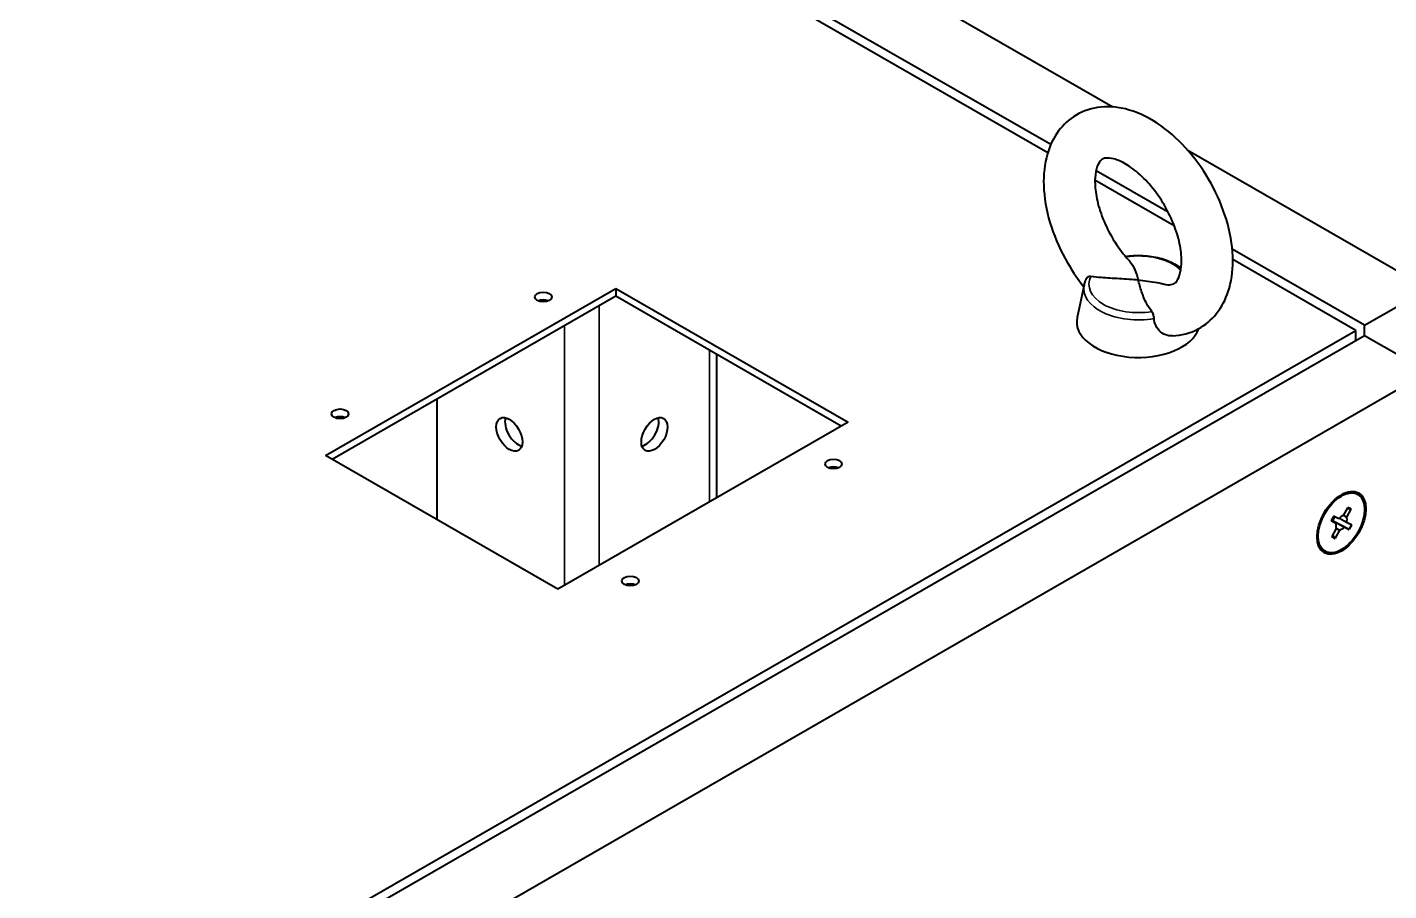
# Model space of a CAD drawing. Header units: inches. Extents: x 0 to 4752, y 0 to 3360.
# Drawn here: x 4207.3 to 4472.7, y 2789.8 to 2958.2 of the extents above; entities that cross this region are included whole.
import ezdxf

# ---------------------------------------------------------------- set-up
doc = ezdxf.new("R2010")
doc.units = ezdxf.units.IN
doc.header["$MEASUREMENT"] = 0
doc.layers.add('POWER SUPPLY CASE OUTLINE$0$가시적인 것(ISO)', color=3, linetype='Continuous', lineweight=40)
doc.layers.add('POWER SUPPLY CASE OUTLINE$0$가시적인 좁은 것(ISO)', color=3, linetype='Continuous', lineweight=35)

msp = doc.modelspace()

# ---------------------------------------------------------------- linework, layer by layer
at = {"layer": 'POWER SUPPLY CASE OUTLINE$0$가시적인 것(ISO)'}
for p, q in [((4027.847, 3167.801), (4418.89, 2942.614)), ((4406.773, 2935.259), (4034.856, 3149.432)), ((4406.18, 2933.646), (4034.967, 3147.413)), ((4433.392, 2934.263), (4480.396, 2907.196)), ((4429.673, 2922.071), (4415.601, 2930.175)), ((4430.846, 2919.441), (4415.396, 2928.339)), ((4467.951, 2900.029), (4442.15, 2914.887)), ((4466.254, 2899.052), (4442.26, 2912.869)), ((4265.435, 2874.62), (4322.004, 2907.196)), ((4322.004, 2907.196), (4367.259, 2881.135)), ((4322.004, 2907.196), (4322.004, 2905.691)), ((4413.313, 2907.945), (4411.92, 2901.539)), ((4467.951, 2900.029), (4480.396, 2907.196)), ((4322.004, 2905.691), (4266.741, 2873.868)), ((4365.952, 2880.383), (4322.004, 2905.691)), ((4098.558, 2687.31), (4466.254, 2899.052)), ((4100.255, 2686.333), (4467.951, 2898.074)), ((4466.254, 2897.097), (4466.254, 2899.052)), ((4467.951, 2898.074), (4467.951, 2900.029)), ((4467.951, 2898.074), (4480.396, 2890.908)), ((4341.681, 2866.406), (4341.681, 2894.36)), ((4480.396, 2890.908), (4112.7, 2679.166)), ((4287.101, 2885.592), (4287.101, 2862.143)), ((4367.259, 2881.135), (4310.69, 2848.559)), ((4310.69, 2848.559), (4265.435, 2874.62)), ((4466.619, 2867.06), (4466.393, 2867.19)), ((4463.819, 2862.918), (4464.668, 2864.471)), ((4465.259, 2864.18), (4464.409, 2862.628)), ((4464.782, 2864.541), (4465.254, 2864.309)), ((4461.466, 2861.924), (4462.407, 2861.383)), ((4461.483, 2861.964), (4461.919, 2862.761)), ((4462.407, 2861.383), (4461.487, 2861.835)), ((4463.898, 2860.649), (4461.514, 2862.022)), ((4461.692, 2861.943), (4461.518, 2862.029)), ((4462.153, 2862.772), (4461.704, 2861.95)), ((4462.032, 2862.832), (4462.952, 2862.379)), ((4463.027, 2862.46), (4464.443, 2861.645)), ((4464.409, 2862.628), (4463.839, 2862.956)), ((4464.443, 2861.645), (4465.363, 2861.192)), ((4465.368, 2861.064), (4464.932, 2860.267)), ((4461.592, 2858.848), (4462.441, 2860.4)), ((4462.068, 2858.487), (4461.596, 2858.719)), ((4463.031, 2860.11), (4462.182, 2858.557)), ((4462.408, 2860.469), (4463.031, 2860.11)), ((4464.818, 2860.196), (4463.898, 2860.649)), ((4460.231, 2855.968), (4460.005, 2856.098))]:
    msp.add_line(p, q, dxfattribs=at)
for centre, major_axis, ratio in [((4307.862, 2905.567), (-1.654, 0), 0.5758617), ((4268.264, 2882.764), (-1.654, 0), 0.5758617), ((4301.243, 2878.764), (1.797, -3.12), 0.5780931), ((4329.527, 2878.764), (1.797, 3.12), 0.5780931), ((4364.43, 2872.991), (-1.654, 0), 0.5758617), ((4463.425, 2861.514), (3.353, 5.823), 0.5780931), ((4463.425, 2861.514), (-3.194, -5.546), 0.5780931), ((4324.832, 2850.188), (-1.654, 0), 0.5758617)]:
    msp.add_ellipse(centre, major_axis=major_axis, ratio=ratio, dxfattribs=at)
for centre, major_axis, ratio, start_param, end_param in [((4307.862, 2904.063), (-1.654, 0), 0.5758617, 4.0521788, 5.3725992), ((4423.827, 2900.68), (12, 0), 0.5758617, 3.0170704, 6.0967361), ((4268.264, 2881.26), (-1.654, 0), 0.5758617, 4.0521788, 5.3725992), ((4302.94, 2879.741), (1.797, -3.12), 0.5780931, 3.631445, 5.793333), ((4327.83, 2879.741), (1.797, 3.12), 0.5780931, 3.631445, 5.793333), ((4364.43, 2871.487), (-1.654, 0), 0.5758617, 4.0521788, 5.3725992), ((4463.199, 2861.644), (3.194, 5.546), 0.5780931, 0, 0.7627297), ((4464.727, 2864.442), (0.0567, 0.0984), 0.5780931, 0.0377266, 1.6085229), ((4465.2, 2864.209), (0.0567, 0.0984), 0.5780931, 4.7501156, 6.3209119), ((4461.542, 2861.935), (-0.0567, -0.0984), 0.5780931, 4.7501156, 6.3209119), ((4461.698, 2861.953), (-0.00567, -0.00984), 0.5780931, 0.0377266, 1.6085229), ((4461.978, 2862.732), (0.0567, 0.0984), 0.5780931, 0.0377266, 1.6085229), ((4463.425, 2861.514), (-0.771, -1.338), 0.5780931, 5.126839, 5.9441885), ((4463.425, 2861.514), (0.771, 1.338), 0.5780931, 0.41445, 1.2317995), ((4463.425, 2861.514), (0.771, 1.338), 0.5780931, 5.126839, 5.9441885), ((4465.309, 2861.093), (0.0567, 0.0984), 0.5780931, 4.7501156, 6.3209119), ((4463.199, 2861.644), (-3.194, -5.546), 0.5780931, 5.5204556, 6.2831853), ((4461.651, 2858.819), (-0.0567, -0.0984), 0.5780931, 4.7501156, 6.3209119), ((4462.123, 2858.586), (-0.0567, -0.0984), 0.5780931, 0.0377266, 1.6085229), ((4463.425, 2861.514), (-0.771, -1.338), 0.5780931, 0.41445, 1.2317995), ((4464.873, 2860.296), (-0.0567, -0.0984), 0.5780931, 0.0377266, 1.6085229), ((4324.832, 2848.684), (-1.654, 0), 0.5758617, 4.0521788, 5.3725992)]:
    msp.add_ellipse(centre, major_axis=major_axis, ratio=ratio, start_param=start_param, end_param=end_param, dxfattribs=at)
for points, knots in [([(4430.496, 2897.966), (4432.227, 2898.055), (4433.968, 2898.51), (4436.88, 2900.078), (4438.081, 2901.093), (4440.082, 2903.567), (4440.845, 2905.045), (4441.99, 2908.498), (4442.264, 2910.516), (4442.26, 2914.925), (4441.904, 2917.335), (4440.604, 2922.147), (4439.657, 2924.546), (4437.291, 2929.102), (4435.878, 2931.259), (4432.688, 2935.17), (4430.91, 2936.922), (4427.077, 2939.847), (4425.017, 2941.017), (4420.821, 2942.471), (4418.68, 2942.806), (4414.853, 2942.421), (4413.176, 2941.892), (4410.373, 2940.22), (4409.222, 2939.155), (4407.306, 2936.585), (4406.59, 2935.055), (4405.549, 2931.491), (4405.336, 2929.415), (4405.479, 2924.93), (4405.904, 2922.503), (4407.33, 2917.693), (4408.332, 2915.311), (4410.63, 2911.11), (4411.863, 2909.261), (4413.23, 2907.564)], [5.2097641, 5.2097641, 5.2097641, 5.2097641, 5.4793499, 5.4793499, 5.7151859, 5.7151859, 5.9715904, 5.9715904, 6.2842709, 6.2842709, 6.6374516, 6.6374516, 6.9915601, 6.9915601, 7.3417333, 7.3417333, 7.6936114, 7.6936114, 8.0497365, 8.0497365, 8.3834784, 8.3834784, 8.6464312, 8.6464312, 8.8821808, 8.8821808, 9.1433214, 9.1433214, 9.462301, 9.462301, 9.8168373, 9.8168373, 10.1703707, 10.1703707, 10.473179, 10.473179, 10.473179, 10.473179]), ([(4428.74, 2908.089), (4429.379, 2907.935), (4429.862, 2907.927), (4430.667, 2908.036), (4430.85, 2908.138), (4431.302, 2908.587), (4431.52, 2908.88), (4431.949, 2909.894), (4432.144, 2910.647), (4432.296, 2912.468), (4432.269, 2913.504), (4431.953, 2915.807), (4431.656, 2917.079), (4430.779, 2919.725), (4430.191, 2921.1), (4428.772, 2923.778), (4427.938, 2925.08), (4426.132, 2927.439), (4425.16, 2928.499), (4423.229, 2930.253), (4422.27, 2930.957), (4420.524, 2931.972), (4419.733, 2932.297), (4418.422, 2932.649), (4417.911, 2932.676), (4417.077, 2932.597), (4416.878, 2932.493), (4416.406, 2932.097), (4416.113, 2931.744), (4415.64, 2930.475), (4415.467, 2929.695), (4415.359, 2927.83), (4415.411, 2926.766), (4415.782, 2924.418), (4416.108, 2923.127), (4417.043, 2920.462), (4417.66, 2919.087), (4419.127, 2916.425), (4419.981, 2915.141), (4421.291, 2913.492), (4421.691, 2913.024), (4422.099, 2912.582)], [4.9948686, 4.9948686, 4.9948686, 4.9948686, 5.2631663, 5.2631663, 5.6480422, 5.6480422, 5.9087614, 5.9087614, 6.1916187, 6.1916187, 6.4538772, 6.4538772, 6.7251276, 6.7251276, 7.0057024, 7.0057024, 7.2905976, 7.2905976, 7.573711, 7.573711, 7.849064, 7.849064, 8.1137144, 8.1137144, 8.3799182, 8.3799182, 8.7399194, 8.7399194, 9.0839926, 9.0839926, 9.3598494, 9.3598494, 9.6226174, 9.6226174, 9.8949576, 9.8949576, 10.1762359, 10.1762359, 10.4612344, 10.4612344, 10.5816892, 10.5816892, 10.5816892, 10.5816892]), ([(4421.312, 2913.478), (4422.294, 2913.624), (4423.308, 2913.683), (4425.444, 2913.623), (4426.564, 2913.482), (4428.688, 2912.987), (4429.691, 2912.632), (4431.167, 2911.882), (4431.702, 2911.545), (4432.179, 2911.166)], [3.6750151, 3.6750151, 3.6750151, 3.6750151, 3.9755648, 3.9755648, 4.3118358, 4.3118358, 4.6501789, 4.6501789, 4.8699921, 4.8699921, 4.8699921, 4.8699921]), ([(4422.099, 2912.582), (4422.116, 2912.563), (4422.133, 2912.544), (4422.568, 2912.058), (4422.905, 2911.482), (4423.439, 2910.214), (4423.641, 2909.521), (4423.827, 2908.856)], [4.07396675, 4.07396675, 4.07396675, 4.07396675, 4.09159775, 4.09159775, 4.530494, 4.530494, 4.96939025, 4.96939025, 4.96939025, 4.96939025]), ([(4413.313, 2907.945), (4413.331, 2908.03), (4413.352, 2908.114), (4413.398, 2908.281), (4413.424, 2908.365), (4413.48, 2908.529), (4413.51, 2908.611), (4413.575, 2908.773), (4413.61, 2908.853), (4413.683, 2909.012), (4413.722, 2909.091), (4413.764, 2909.168)], [2.48071678, 2.48071678, 2.48071678, 2.48071678, 2.51488027, 2.51488027, 2.54904376, 2.54904376, 2.58320725, 2.58320725, 2.61737074, 2.61737074, 2.65153423, 2.65153423, 2.65153423, 2.65153423]), ([(4414.594, 2909.548), (4414.554, 2909.553), (4414.514, 2909.557), (4414.353, 2909.56), (4414.237, 2909.54), (4414.043, 2909.462), (4413.964, 2909.41), (4413.845, 2909.296), (4413.801, 2909.238), (4413.765, 2909.172), (4413.764, 2909.17), (4413.764, 2909.168)], [0.27139292, 0.27139292, 0.27139292, 0.27139292, 0.28808118, 0.28808118, 0.33959091, 0.33959091, 0.3839359, 0.3839359, 0.41833354, 0.41833354, 0.41923995, 0.41923995, 0.41923995, 0.41923995]), ([(4423.827, 2908.856), (4422.672, 2908.963), (4421.401, 2909.041), (4418.904, 2909.178), (4417.679, 2909.242), (4415.945, 2909.384), (4415.249, 2909.454), (4414.594, 2909.548)], [0, 0, 0, 0, 0.4388963, 0.4388963, 0.8777925, 0.8777925, 1.1451987, 1.1451987, 1.1451987, 1.1451987]), ([(4423.827, 2908.856), (4424.983, 2908.749), (4426.253, 2908.593), (4427.918, 2908.275), (4428.333, 2908.186), (4428.74, 2908.088)], [0, 0, 0, 0, 0.43889625, 0.43889625, 0.58546437, 0.58546437, 0.58546437, 0.58546437]), ([(4426.464, 2902.712), (4426.079, 2903.218), (4425.759, 2903.733), (4425.086, 2904.977), (4424.749, 2905.813), (4424.216, 2907.42), (4424.013, 2908.191), (4423.827, 2908.856)], [3.8241915, 3.8241915, 3.8241915, 3.8241915, 4.0915977, 4.0915977, 4.530494, 4.530494, 4.9693903, 4.9693903, 4.9693903, 4.9693903]), ([(4426.918, 2901.35), (4426.911, 2901.471), (4426.894, 2901.599), (4426.842, 2901.849), (4426.811, 2901.969), (4426.731, 2902.212), (4426.683, 2902.332), (4426.579, 2902.543), (4426.524, 2902.633), (4426.464, 2902.712)], [0, 0, 0, 0, 0.05030199, 0.05030199, 0.09676365, 0.09676365, 0.14667675, 0.14667675, 0.19198533, 0.19198533, 0.19198533, 0.19198533]), ([(4430.496, 2897.966), (4430.191, 2897.95), (4429.882, 2897.977), (4429.063, 2898.168), (4428.573, 2898.412), (4427.758, 2899.104), (4427.438, 2899.533), (4427.045, 2900.441), (4426.945, 2900.886), (4426.918, 2901.35)], [1.29225661, 1.29225661, 1.29225661, 1.29225661, 1.43584134, 1.43584134, 1.68063298, 1.68063298, 1.91383984, 1.91383984, 2.10739417, 2.10739417, 2.10739417, 2.10739417])]:
    msp.add_open_spline(points, degree=3, knots=knots, dxfattribs=at)
at = {"layer": 'POWER SUPPLY CASE OUTLINE$0$가시적인 좁은 것(ISO)'}
for p, q in [((4318.779, 2853.218), (4318.779, 2903.835)), ((4311.991, 2849.309), (4311.991, 2899.925)), ((4340.275, 2865.597), (4340.275, 2895.169)), ((4465.259, 2864.18), (4464.554, 2864.262)), ((4464.608, 2864.36), (4465.254, 2864.309)), ((4464.782, 2864.541), (4464.751, 2864.544)), ((4461.481, 2861.839), (4461.487, 2861.835)), ((4464.818, 2860.196), (4461.692, 2861.943)), ((4461.704, 2861.95), (4464.932, 2860.267)), ((4465.368, 2861.064), (4463.025, 2862.458)), ((4461.573, 2858.751), (4461.596, 2858.719)), ((4462.068, 2858.487), (4461.69, 2859.027)), ((4461.747, 2859.131), (4462.182, 2858.557))]:
    msp.add_line(p, q, dxfattribs=at)
for centre, major_axis, start_param, end_param in [((4423.827, 2908.029), (9.603, 0), 0.5270746, 1.8268126), ((4423.827, 2908.029), (-9.603, 0), 6.0049841, 8.1321829), ((4423.827, 2907.187), (-10.597, 0), 6.158663, 8.1499891)]:
    msp.add_ellipse(centre, major_axis=major_axis, ratio=0.5758617, start_param=start_param, end_param=end_param, dxfattribs=at)

doc.saveas('drawing.dxf')
